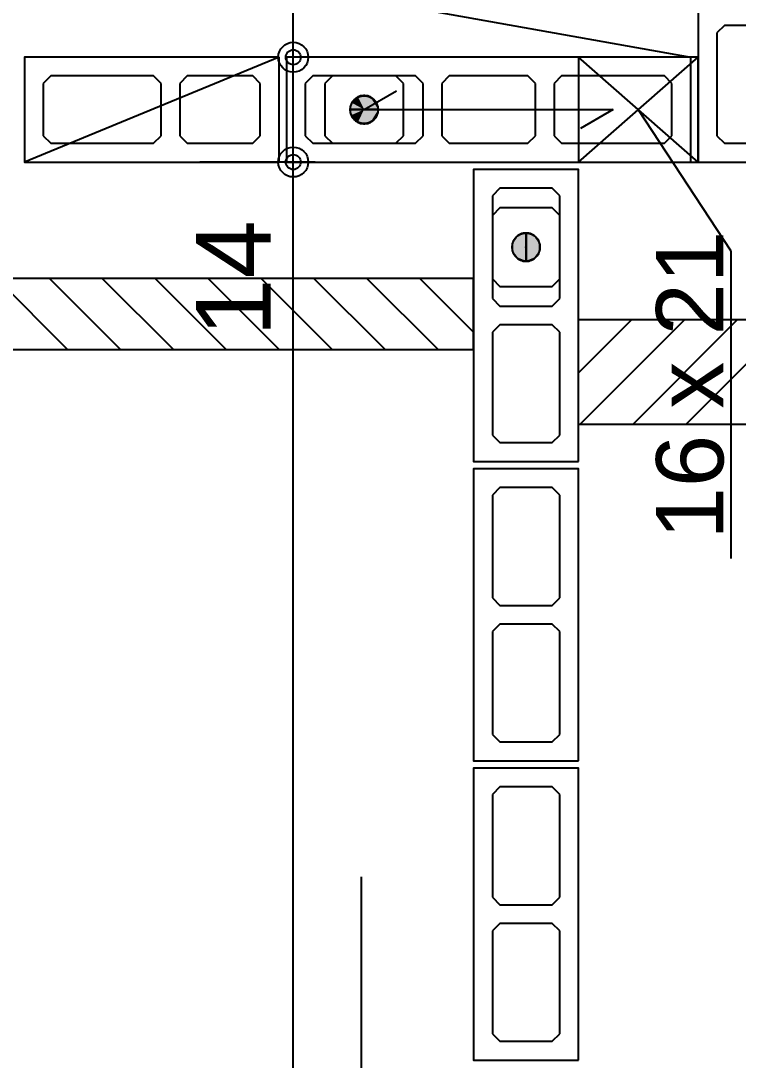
# Model space of a CAD drawing. Extents: x 0 to 119, y 0 to 84.
# Drawn here: x 35.224 to 37.141, y 49.726 to 52.504 of the extents above; entities that cross this region are included whole.
import ezdxf

# ---------------------------------------------------------------- set-up
doc = ezdxf.new("R2010")
doc.units = 0
doc.header["$MEASUREMENT"] = 0
doc.linetypes.add('ESTILO_TQS_0005', pattern=[0.4, 0.3, -0.1])
for name, color, linetype in [('17', 90, 'CONTINUOUS'), ('18', 6, 'CONTINUOUS'), ('27', 250, 'CONTINUOUS'), ('29', 9, 'CONTINUOUS'), ('3', 7, 'CONTINUOUS'), ('35', 255, 'CONTINUOUS')]:
    doc.layers.add(name, color=color, linetype=linetype)
doc.styles.add('TQS_ARIAL', font='arial.ttf')

msp = doc.modelspace()

# ---------------------------------------------------------------- linework, layer by layer
at = {"layer": '17', "color": 90, "linetype": 'Continuous'}
for p, q in [((36.05616, 52.35668), (36.03616, 52.33668)), ((36.22616, 52.35668), (36.05616, 52.35668)), ((36.24616, 52.33668), (36.22616, 52.35668)), ((36.03616, 52.33668), (36.03616, 52.19668)), ((36.24616, 52.19668), (36.24616, 52.33668)), ((36.03616, 52.19668), (36.05616, 52.17668)), ((36.05616, 52.17668), (36.22616, 52.17668)), ((36.22616, 52.17668), (36.24616, 52.19668)), ((36.50366, 52.00418), (36.48366, 51.98418)), ((36.48366, 51.98418), (36.48366, 51.81418)), ((36.64366, 52.00418), (36.50366, 52.00418)), ((36.66366, 51.98418), (36.64366, 52.00418)), ((36.66366, 51.81418), (36.66366, 51.98418)), ((36.48366, 51.81418), (36.50366, 51.79418)), ((36.64366, 51.79418), (36.66366, 51.81418)), ((36.50366, 51.79418), (36.64366, 51.79418))]:
    msp.add_line(p, q, dxfattribs=at)
for points in [[(36.14176, 52.26668), (36.141757, 52.266619), (36.141748, 52.266559), (36.141732, 52.2665), (36.141711, 52.266443), (36.141685, 52.266389), (36.141652, 52.266337), (36.141615, 52.266289), (36.141573, 52.266245), (36.141527, 52.266206), (36.141477, 52.266171), (36.141424, 52.266141), (36.141368, 52.266117), (36.14131, 52.266099), (36.141251, 52.266087), (36.14119, 52.266081), (36.14113, 52.266081), (36.141069, 52.266087), (36.14101, 52.266099), (36.140952, 52.266117), (36.140896, 52.266141), (36.140843, 52.266171), (36.140793, 52.266206), (36.140747, 52.266245), (36.140705, 52.266289), (36.140668, 52.266337), (36.140635, 52.266389), (36.140609, 52.266443), (36.140588, 52.2665), (36.140572, 52.266559), (36.140563, 52.266619), (36.14056, 52.26668), (36.17896, 52.26668), (36.178766, 52.270504), (36.178186, 52.274289), (36.177226, 52.277996), (36.175897, 52.281587), (36.17421, 52.285024), (36.172185, 52.288274), (36.169841, 52.291302), (36.167203, 52.294077), (36.164298, 52.296571), (36.161155, 52.298759), (36.157807, 52.300617), (36.154288, 52.302127), (36.150635, 52.303273), (36.146884, 52.304044), (36.143075, 52.304431), (36.139245, 52.304431), (36.135436, 52.304044), (36.131685, 52.303273), (36.128032, 52.302127), (36.124513, 52.300617), (36.121165, 52.298759), (36.118022, 52.296571), (36.115117, 52.294077), (36.112479, 52.291302), (36.110135, 52.288274), (36.10811, 52.285024), (36.106423, 52.281587), (36.105094, 52.277996), (36.104134, 52.274289), (36.103554, 52.270504), (36.10336, 52.26668), (36.14176, 52.26668)], [(36.14056, 52.26668), (36.140563, 52.266741), (36.140572, 52.266801), (36.140588, 52.26686), (36.140609, 52.266917), (36.140635, 52.266971), (36.140668, 52.267023), (36.140705, 52.267071), (36.140747, 52.267115), (36.140793, 52.267154), (36.140843, 52.267189), (36.140896, 52.267219), (36.140952, 52.267243), (36.14101, 52.267261), (36.141069, 52.267273), (36.14113, 52.267279), (36.14119, 52.267279), (36.141251, 52.267273), (36.14131, 52.267261), (36.141368, 52.267243), (36.141424, 52.267219), (36.141477, 52.267189), (36.141527, 52.267154), (36.141573, 52.267115), (36.141615, 52.267071), (36.141652, 52.267023), (36.141685, 52.266971), (36.141711, 52.266917), (36.141732, 52.26686), (36.141748, 52.266801), (36.141757, 52.266741), (36.14176, 52.26668), (36.10336, 52.26668), (36.103554, 52.262856), (36.104134, 52.259071), (36.105094, 52.255364), (36.106423, 52.251773), (36.10811, 52.248336), (36.110135, 52.245086), (36.112479, 52.242058), (36.115117, 52.239283), (36.118022, 52.236789), (36.121165, 52.234601), (36.124513, 52.232743), (36.128032, 52.231233), (36.131685, 52.230087), (36.135436, 52.229316), (36.139245, 52.228929), (36.143075, 52.228929), (36.146884, 52.229316), (36.150635, 52.230087), (36.154288, 52.231233), (36.157807, 52.232743), (36.161155, 52.234601), (36.164298, 52.236789), (36.167203, 52.239283), (36.169841, 52.242058), (36.172185, 52.245086), (36.17421, 52.248336), (36.175897, 52.251773), (36.177226, 52.255364), (36.178186, 52.259071), (36.178766, 52.262856), (36.17896, 52.26668), (36.14056, 52.26668)], [(36.57366, 51.89978), (36.573721, 51.899777), (36.573781, 51.899768), (36.57384, 51.899752), (36.573897, 51.899731), (36.573951, 51.899705), (36.574003, 51.899672), (36.574051, 51.899635), (36.574095, 51.899593), (36.574134, 51.899547), (36.574169, 51.899497), (36.574199, 51.899444), (36.574223, 51.899388), (36.574241, 51.89933), (36.574253, 51.899271), (36.574259, 51.89921), (36.574259, 51.89915), (36.574253, 51.899089), (36.574241, 51.89903), (36.574223, 51.898972), (36.574199, 51.898916), (36.574169, 51.898863), (36.574134, 51.898813), (36.574095, 51.898767), (36.574051, 51.898725), (36.574003, 51.898688), (36.573951, 51.898655), (36.573897, 51.898629), (36.57384, 51.898608), (36.573781, 51.898592), (36.573721, 51.898583), (36.57366, 51.89858), (36.57366, 51.93698), (36.569836, 51.936786), (36.566051, 51.936206), (36.562344, 51.935246), (36.558753, 51.933917), (36.555316, 51.93223), (36.552066, 51.930205), (36.549038, 51.927861), (36.546263, 51.925223), (36.543769, 51.922318), (36.541581, 51.919175), (36.539723, 51.915827), (36.538213, 51.912308), (36.537067, 51.908655), (36.536296, 51.904904), (36.535909, 51.901095), (36.535909, 51.897265), (36.536296, 51.893456), (36.537067, 51.889705), (36.538213, 51.886052), (36.539723, 51.882533), (36.541581, 51.879185), (36.543769, 51.876042), (36.546263, 51.873137), (36.549038, 51.870499), (36.552066, 51.868155), (36.555316, 51.86613), (36.558753, 51.864443), (36.562344, 51.863114), (36.566051, 51.862154), (36.569836, 51.861574), (36.57366, 51.86138), (36.57366, 51.89978)], [(36.57366, 51.89858), (36.573599, 51.898583), (36.573539, 51.898592), (36.57348, 51.898608), (36.573423, 51.898629), (36.573369, 51.898655), (36.573317, 51.898688), (36.573269, 51.898725), (36.573225, 51.898767), (36.573186, 51.898813), (36.573151, 51.898863), (36.573121, 51.898916), (36.573097, 51.898972), (36.573079, 51.89903), (36.573067, 51.899089), (36.573061, 51.89915), (36.573061, 51.89921), (36.573067, 51.899271), (36.573079, 51.89933), (36.573097, 51.899388), (36.573121, 51.899444), (36.573151, 51.899497), (36.573186, 51.899547), (36.573225, 51.899593), (36.573269, 51.899635), (36.573317, 51.899672), (36.573369, 51.899705), (36.573423, 51.899731), (36.57348, 51.899752), (36.573539, 51.899768), (36.573599, 51.899777), (36.57366, 51.89978), (36.57366, 51.86138), (36.577484, 51.861574), (36.581269, 51.862154), (36.584976, 51.863114), (36.588567, 51.864443), (36.592004, 51.86613), (36.595254, 51.868155), (36.598282, 51.870499), (36.601057, 51.873137), (36.603551, 51.876042), (36.605739, 51.879185), (36.607597, 51.882533), (36.609107, 51.886052), (36.610253, 51.889705), (36.611024, 51.893456), (36.611411, 51.897265), (36.611411, 51.901095), (36.611024, 51.904904), (36.610253, 51.908655), (36.609107, 51.912308), (36.607597, 51.915827), (36.605739, 51.919175), (36.603551, 51.922318), (36.601057, 51.925223), (36.598282, 51.927861), (36.595254, 51.930205), (36.592004, 51.93223), (36.588567, 51.933917), (36.584976, 51.935246), (36.581269, 51.936206), (36.577484, 51.936786), (36.57366, 51.93698), (36.57366, 51.89858)]]:
    msp.add_lwpolyline(points, dxfattribs=at)
for centre in [(36.14116, 52.26668), (36.57366, 51.89918)]:
    msp.add_circle(centre, 0.0372, dxfattribs=at)
for points in [[(36.14176, 52.26668), (36.10811, 52.285024), (36.106423, 52.281587)], [(36.14176, 52.26668), (36.110135, 52.288274), (36.10811, 52.285024)], [(36.14176, 52.26668), (36.112479, 52.291302), (36.110135, 52.288274)], [(36.14176, 52.26668), (36.115117, 52.294077), (36.112479, 52.291302)], [(36.14176, 52.26668), (36.118022, 52.296571), (36.115117, 52.294077)], [(36.14176, 52.26668), (36.121165, 52.298759), (36.118022, 52.296571)], [(36.14176, 52.26668), (36.124513, 52.300617), (36.121165, 52.298759)], [(36.14176, 52.26668), (36.128032, 52.302127), (36.124513, 52.300617)], [(36.14176, 52.26668), (36.131685, 52.303273), (36.128032, 52.302127)], [(36.14176, 52.26668), (36.135436, 52.304044), (36.131685, 52.303273)], [(36.14176, 52.26668), (36.139245, 52.304431), (36.135436, 52.304044)], [(36.14176, 52.26668), (36.143075, 52.304431), (36.139245, 52.304431)], [(36.17896, 52.26668), (36.143075, 52.304431), (36.14176, 52.26668)], [(36.17896, 52.26668), (36.146884, 52.304044), (36.143075, 52.304431)], [(36.17896, 52.26668), (36.150635, 52.303273), (36.146884, 52.304044)], [(36.17896, 52.26668), (36.154288, 52.302127), (36.150635, 52.303273)], [(36.17896, 52.26668), (36.157807, 52.300617), (36.154288, 52.302127)], [(36.17896, 52.26668), (36.161155, 52.298759), (36.157807, 52.300617)], [(36.17896, 52.26668), (36.164298, 52.296571), (36.161155, 52.298759)], [(36.17896, 52.26668), (36.167203, 52.294077), (36.164298, 52.296571)], [(36.17896, 52.26668), (36.169841, 52.291302), (36.167203, 52.294077)], [(36.17896, 52.26668), (36.172185, 52.288274), (36.169841, 52.291302)], [(36.17896, 52.26668), (36.17421, 52.285024), (36.172185, 52.288274)], [(36.17896, 52.26668), (36.175897, 52.281587), (36.17421, 52.285024)], [(36.14176, 52.26668), (36.103554, 52.270504), (36.10336, 52.26668)], [(36.14056, 52.26668), (36.10336, 52.26668), (36.103554, 52.262856)], [(36.14176, 52.26668), (36.104134, 52.274289), (36.103554, 52.270504)], [(36.14056, 52.26668), (36.103554, 52.262856), (36.104134, 52.259071)], [(36.14176, 52.26668), (36.105094, 52.277996), (36.104134, 52.274289)], [(36.14056, 52.26668), (36.104134, 52.259071), (36.105094, 52.255364)], [(36.14176, 52.26668), (36.106423, 52.281587), (36.105094, 52.277996)], [(36.14056, 52.26668), (36.105094, 52.255364), (36.106423, 52.251773)], [(36.14056, 52.26668), (36.106423, 52.251773), (36.10811, 52.248336)], [(36.14056, 52.26668), (36.10811, 52.248336), (36.110135, 52.245086)], [(36.14056, 52.26668), (36.110135, 52.245086), (36.112479, 52.242058)], [(36.14056, 52.26668), (36.112479, 52.242058), (36.115117, 52.239283)], [(36.14056, 52.26668), (36.115117, 52.239283), (36.118022, 52.236789)], [(36.14056, 52.26668), (36.118022, 52.236789), (36.121165, 52.234601)], [(36.14056, 52.26668), (36.121165, 52.234601), (36.124513, 52.232743)], [(36.14056, 52.26668), (36.124513, 52.232743), (36.128032, 52.231233)], [(36.14056, 52.26668), (36.128032, 52.231233), (36.131685, 52.230087)], [(36.14056, 52.26668), (36.131685, 52.230087), (36.135436, 52.229316)], [(36.14056, 52.26668), (36.135436, 52.229316), (36.139245, 52.228929)], [(36.14056, 52.26668), (36.139245, 52.228929), (36.143075, 52.228929)], [(36.140793, 52.267154), (36.140588, 52.26686), (36.14056, 52.26668)], [(36.140793, 52.267154), (36.14056, 52.26668), (36.14056, 52.26668)], [(36.140793, 52.267154), (36.14056, 52.26668), (36.14056, 52.26668)], [(36.140793, 52.267154), (36.14056, 52.26668), (36.14056, 52.26668)], [(36.140793, 52.267154), (36.14056, 52.26668), (36.14056, 52.26668)], [(36.140793, 52.267154), (36.14056, 52.26668), (36.14056, 52.26668)], [(36.140793, 52.267154), (36.14056, 52.26668), (36.14056, 52.26668)], [(36.140793, 52.267154), (36.14056, 52.26668), (36.14056, 52.26668)], [(36.140793, 52.267154), (36.14056, 52.26668), (36.14056, 52.26668)], [(36.140793, 52.267154), (36.14056, 52.26668), (36.14056, 52.26668)], [(36.140793, 52.267154), (36.14056, 52.26668), (36.14056, 52.26668)], [(36.140793, 52.267154), (36.14056, 52.26668), (36.14056, 52.26668)], [(36.140793, 52.267154), (36.14056, 52.26668), (36.14056, 52.26668)], [(36.140793, 52.267154), (36.14056, 52.26668), (36.14056, 52.26668)], [(36.140793, 52.267154), (36.14056, 52.26668), (36.14056, 52.26668)], [(36.140793, 52.267154), (36.14056, 52.26668), (36.14056, 52.26668)], [(36.140793, 52.267154), (36.14056, 52.26668), (36.14056, 52.26668)], [(36.140793, 52.267154), (36.14056, 52.26668), (36.14056, 52.26668)], [(36.140793, 52.267154), (36.14056, 52.26668), (36.14056, 52.26668)], [(36.140793, 52.267154), (36.14056, 52.26668), (36.14056, 52.26668)], [(36.140793, 52.267154), (36.14056, 52.26668), (36.14056, 52.26668)], [(36.140793, 52.267154), (36.14056, 52.26668), (36.14056, 52.26668)], [(36.140793, 52.267154), (36.14056, 52.26668), (36.14056, 52.26668)], [(36.14056, 52.26668), (36.143075, 52.228929), (36.17896, 52.26668)], [(36.140793, 52.267154), (36.140635, 52.266971), (36.140588, 52.26686)], [(36.140793, 52.267154), (36.140668, 52.267023), (36.140635, 52.266971)], [(36.140793, 52.267154), (36.140705, 52.267071), (36.140668, 52.267023)], [(36.140793, 52.267154), (36.140747, 52.267115), (36.140705, 52.267071)], [(36.140793, 52.267154), (36.140793, 52.267154), (36.140747, 52.267115)], [(36.140793, 52.267154), (36.140747, 52.267115), (36.140747, 52.267115)], [(36.140793, 52.267154), (36.140793, 52.267154), (36.140793, 52.267154)], [(36.14176, 52.26668), (36.141527, 52.266206), (36.141527, 52.266206)], [(36.14176, 52.26668), (36.141527, 52.266206), (36.141527, 52.266206)], [(36.14176, 52.26668), (36.141527, 52.266206), (36.141573, 52.266245)], [(36.14176, 52.26668), (36.141573, 52.266245), (36.141573, 52.266245)], [(36.14176, 52.26668), (36.141573, 52.266245), (36.141615, 52.266289)], [(36.14176, 52.26668), (36.141615, 52.266289), (36.141652, 52.266337)], [(36.14176, 52.26668), (36.141652, 52.266337), (36.141685, 52.266389)], [(36.14176, 52.26668), (36.141685, 52.266389), (36.141732, 52.2665)], [(36.14176, 52.26668), (36.141732, 52.2665), (36.14176, 52.26668)], [(36.14176, 52.26668), (36.14176, 52.26668), (36.14176, 52.26668)], [(36.14176, 52.26668), (36.14176, 52.26668), (36.14176, 52.26668)], [(36.14176, 52.26668), (36.14176, 52.26668), (36.14176, 52.26668)], [(36.14176, 52.26668), (36.14176, 52.26668), (36.14176, 52.26668)], [(36.14176, 52.26668), (36.14176, 52.26668), (36.14176, 52.26668)], [(36.14176, 52.26668), (36.14176, 52.26668), (36.14176, 52.26668)], [(36.14176, 52.26668), (36.14176, 52.26668), (36.14176, 52.26668)], [(36.14176, 52.26668), (36.14176, 52.26668), (36.14176, 52.26668)], [(36.14176, 52.26668), (36.14176, 52.26668), (36.14176, 52.26668)], [(36.14176, 52.26668), (36.14176, 52.26668), (36.14176, 52.26668)], [(36.14176, 52.26668), (36.14176, 52.26668), (36.14176, 52.26668)], [(36.14176, 52.26668), (36.14176, 52.26668), (36.14176, 52.26668)], [(36.14176, 52.26668), (36.14176, 52.26668), (36.14176, 52.26668)], [(36.14176, 52.26668), (36.14176, 52.26668), (36.14176, 52.26668)], [(36.14176, 52.26668), (36.14176, 52.26668), (36.14176, 52.26668)], [(36.14176, 52.26668), (36.14176, 52.26668), (36.14176, 52.26668)], [(36.14176, 52.26668), (36.14176, 52.26668), (36.14176, 52.26668)], [(36.14176, 52.26668), (36.14176, 52.26668), (36.14176, 52.26668)], [(36.14176, 52.26668), (36.14176, 52.26668), (36.14176, 52.26668)], [(36.14176, 52.26668), (36.14176, 52.26668), (36.14176, 52.26668)], [(36.14176, 52.26668), (36.14176, 52.26668), (36.14176, 52.26668)], [(36.17896, 52.26668), (36.143075, 52.228929), (36.146884, 52.229316)], [(36.17896, 52.26668), (36.146884, 52.229316), (36.150635, 52.230087)], [(36.17896, 52.26668), (36.150635, 52.230087), (36.154288, 52.231233)], [(36.17896, 52.26668), (36.154288, 52.231233), (36.157807, 52.232743)], [(36.17896, 52.26668), (36.157807, 52.232743), (36.161155, 52.234601)], [(36.17896, 52.26668), (36.161155, 52.234601), (36.164298, 52.236789)], [(36.17896, 52.26668), (36.164298, 52.236789), (36.167203, 52.239283)], [(36.17896, 52.26668), (36.167203, 52.239283), (36.169841, 52.242058)], [(36.17896, 52.26668), (36.169841, 52.242058), (36.172185, 52.245086)], [(36.17896, 52.26668), (36.172185, 52.245086), (36.17421, 52.248336)], [(36.17896, 52.26668), (36.17421, 52.248336), (36.175897, 52.251773)], [(36.17896, 52.26668), (36.177226, 52.277996), (36.175897, 52.281587)], [(36.17896, 52.26668), (36.175897, 52.251773), (36.177226, 52.255364)], [(36.17896, 52.26668), (36.178186, 52.274289), (36.177226, 52.277996)], [(36.17896, 52.26668), (36.177226, 52.255364), (36.178186, 52.259071)], [(36.17896, 52.26668), (36.178766, 52.270504), (36.178186, 52.274289)], [(36.17896, 52.26668), (36.178186, 52.259071), (36.178766, 52.262856)], [(36.541581, 51.919175), (36.541581, 51.879185), (36.543769, 51.922318)], [(36.541581, 51.879185), (36.543769, 51.876042), (36.543769, 51.922318)], [(36.543769, 51.922318), (36.543769, 51.876042), (36.546263, 51.925223)], [(36.543769, 51.876042), (36.546263, 51.873137), (36.546263, 51.925223)], [(36.546263, 51.925223), (36.546263, 51.873137), (36.549038, 51.927861)], [(36.546263, 51.873137), (36.549038, 51.870499), (36.549038, 51.927861)], [(36.549038, 51.927861), (36.549038, 51.870499), (36.552066, 51.930205)], [(36.549038, 51.870499), (36.552066, 51.868155), (36.552066, 51.930205)], [(36.552066, 51.930205), (36.552066, 51.868155), (36.555316, 51.93223)], [(36.552066, 51.868155), (36.555316, 51.86613), (36.555316, 51.93223)], [(36.555316, 51.93223), (36.555316, 51.86613), (36.558753, 51.933917)], [(36.555316, 51.86613), (36.558753, 51.864443), (36.558753, 51.933917)], [(36.558753, 51.933917), (36.558753, 51.864443), (36.562344, 51.935246)], [(36.558753, 51.864443), (36.562344, 51.863114), (36.562344, 51.935246)], [(36.562344, 51.935246), (36.562344, 51.863114), (36.566051, 51.936206)], [(36.562344, 51.863114), (36.566051, 51.862154), (36.566051, 51.936206)], [(36.569836, 51.861574), (36.569836, 51.936786), (36.566051, 51.862154)], [(36.566051, 51.936206), (36.566051, 51.862154), (36.569836, 51.936786)], [(36.569836, 51.861574), (36.57366, 51.89978), (36.57366, 51.93698)], [(36.569836, 51.861574), (36.57366, 51.93698), (36.569836, 51.936786)], [(36.57366, 51.89858), (36.577484, 51.936786), (36.57366, 51.93698)], [(36.57366, 51.89858), (36.57366, 51.86138), (36.577484, 51.936786)], [(36.57366, 51.86138), (36.577484, 51.861574), (36.577484, 51.936786)], [(36.577484, 51.936786), (36.577484, 51.861574), (36.581269, 51.936206)], [(36.577484, 51.861574), (36.581269, 51.862154), (36.581269, 51.936206)], [(36.581269, 51.936206), (36.581269, 51.862154), (36.584976, 51.935246)], [(36.581269, 51.862154), (36.584976, 51.863114), (36.584976, 51.935246)], [(36.584976, 51.935246), (36.584976, 51.863114), (36.588567, 51.933917)], [(36.584976, 51.863114), (36.588567, 51.864443), (36.588567, 51.933917)], [(36.588567, 51.933917), (36.588567, 51.864443), (36.592004, 51.93223)], [(36.588567, 51.864443), (36.592004, 51.86613), (36.592004, 51.93223)], [(36.592004, 51.93223), (36.592004, 51.86613), (36.595254, 51.930205)], [(36.592004, 51.86613), (36.595254, 51.868155), (36.595254, 51.930205)], [(36.595254, 51.930205), (36.595254, 51.868155), (36.598282, 51.927861)], [(36.595254, 51.868155), (36.598282, 51.870499), (36.598282, 51.927861)], [(36.598282, 51.927861), (36.598282, 51.870499), (36.601057, 51.925223)], [(36.598282, 51.870499), (36.601057, 51.873137), (36.601057, 51.925223)], [(36.601057, 51.925223), (36.601057, 51.873137), (36.603551, 51.922318)], [(36.601057, 51.873137), (36.603551, 51.876042), (36.603551, 51.922318)], [(36.603551, 51.922318), (36.603551, 51.876042), (36.605739, 51.919175)], [(36.535909, 51.901095), (36.535909, 51.897265), (36.536296, 51.904904)], [(36.535909, 51.897265), (36.536296, 51.893456), (36.536296, 51.904904)], [(36.536296, 51.904904), (36.536296, 51.893456), (36.537067, 51.908655)], [(36.536296, 51.893456), (36.537067, 51.889705), (36.537067, 51.908655)], [(36.537067, 51.908655), (36.537067, 51.889705), (36.538213, 51.912308)], [(36.537067, 51.889705), (36.538213, 51.886052), (36.538213, 51.912308)], [(36.538213, 51.912308), (36.538213, 51.886052), (36.539723, 51.915827)], [(36.538213, 51.886052), (36.539723, 51.882533), (36.539723, 51.915827)], [(36.539723, 51.915827), (36.539723, 51.882533), (36.541581, 51.919175)], [(36.539723, 51.882533), (36.541581, 51.879185), (36.541581, 51.919175)], [(36.569836, 51.861574), (36.57366, 51.86138), (36.57366, 51.89978)], [(36.573225, 51.898767), (36.57366, 51.89858), (36.573186, 51.898813)], [(36.57366, 51.89858), (36.57366, 51.89858), (36.573186, 51.898813)], [(36.573186, 51.898813), (36.57366, 51.89858), (36.573186, 51.898813)], [(36.57366, 51.89858), (36.57366, 51.89858), (36.573186, 51.898813)], [(36.573186, 51.898813), (36.57366, 51.89858), (36.573186, 51.898813)], [(36.57366, 51.89858), (36.57366, 51.89858), (36.573186, 51.898813)], [(36.573269, 51.898725), (36.57366, 51.89858), (36.573225, 51.898767)], [(36.57366, 51.89858), (36.57366, 51.89858), (36.573225, 51.898767)], [(36.573225, 51.898767), (36.57366, 51.89858), (36.573225, 51.898767)], [(36.57366, 51.89858), (36.57366, 51.89858), (36.573225, 51.898767)], [(36.573317, 51.898688), (36.57366, 51.89858), (36.573269, 51.898725)], [(36.57366, 51.89858), (36.57366, 51.89858), (36.573269, 51.898725)], [(36.573369, 51.898655), (36.57366, 51.89858), (36.573317, 51.898688)], [(36.57366, 51.89858), (36.57366, 51.89858), (36.573317, 51.898688)], [(36.57348, 51.898608), (36.57366, 51.89858), (36.573369, 51.898655)], [(36.57366, 51.89858), (36.57366, 51.89858), (36.573369, 51.898655)], [(36.57366, 51.89858), (36.57366, 51.89858), (36.57348, 51.898608)], [(36.57366, 51.89858), (36.57366, 51.89858), (36.57348, 51.898608)], [(36.57366, 51.89978), (36.574134, 51.899547), (36.57366, 51.89978)], [(36.574134, 51.899547), (36.574134, 51.899547), (36.57366, 51.89978)], [(36.57366, 51.89978), (36.574134, 51.899547), (36.57366, 51.89978)], [(36.574134, 51.899547), (36.574134, 51.899547), (36.57366, 51.89978)], [(36.57366, 51.89978), (36.574134, 51.899547), (36.57366, 51.89978)], [(36.574134, 51.899547), (36.574095, 51.899593), (36.57366, 51.89978)], [(36.57366, 51.89978), (36.574095, 51.899593), (36.57366, 51.89978)], [(36.574095, 51.899593), (36.574095, 51.899593), (36.57366, 51.89978)], [(36.57366, 51.89978), (36.574095, 51.899593), (36.57366, 51.89978)], [(36.574095, 51.899593), (36.574051, 51.899635), (36.57366, 51.89978)], [(36.57366, 51.89978), (36.574051, 51.899635), (36.57366, 51.89978)], [(36.574051, 51.899635), (36.574003, 51.899672), (36.57366, 51.89978)], [(36.57366, 51.89978), (36.574003, 51.899672), (36.57366, 51.89978)], [(36.574003, 51.899672), (36.573951, 51.899705), (36.57366, 51.89978)], [(36.57366, 51.89978), (36.573951, 51.899705), (36.57366, 51.89978)], [(36.573951, 51.899705), (36.57384, 51.899752), (36.57366, 51.89978)], [(36.57366, 51.89978), (36.57384, 51.899752), (36.57366, 51.89978)], [(36.57384, 51.899752), (36.57366, 51.89978), (36.57366, 51.89978)], [(36.57366, 51.89978), (36.57366, 51.89978), (36.57366, 51.89978)], [(36.57366, 51.89978), (36.57366, 51.89978), (36.57366, 51.89978)], [(36.57366, 51.89978), (36.57366, 51.89978), (36.57366, 51.89978)], [(36.57366, 51.89978), (36.57366, 51.89978), (36.57366, 51.89978)], [(36.57366, 51.89978), (36.57366, 51.89978), (36.57366, 51.89978)], [(36.57366, 51.89978), (36.57366, 51.89978), (36.57366, 51.89978)], [(36.57366, 51.89978), (36.57366, 51.89978), (36.57366, 51.89978)], [(36.57366, 51.89978), (36.57366, 51.89978), (36.57366, 51.89978)], [(36.57366, 51.89978), (36.57366, 51.89978), (36.57366, 51.89978)], [(36.57366, 51.89978), (36.57366, 51.89978), (36.57366, 51.89978)], [(36.57366, 51.89978), (36.57366, 51.89978), (36.57366, 51.89978)], [(36.57366, 51.89978), (36.57366, 51.89978), (36.57366, 51.89978)], [(36.57366, 51.89858), (36.57366, 51.89858), (36.57366, 51.89858)], [(36.57366, 51.89858), (36.57366, 51.89858), (36.57366, 51.89858)], [(36.57366, 51.89858), (36.57366, 51.89858), (36.57366, 51.89858)], [(36.57366, 51.89858), (36.57366, 51.89858), (36.57366, 51.89858)], [(36.57366, 51.89858), (36.57366, 51.89858), (36.57366, 51.89858)], [(36.57366, 51.89858), (36.57366, 51.89858), (36.57366, 51.89858)], [(36.57366, 51.89858), (36.57366, 51.89858), (36.57366, 51.89858)], [(36.57366, 51.89858), (36.57366, 51.89858), (36.57366, 51.89858)], [(36.57366, 51.89858), (36.57366, 51.89858), (36.57366, 51.89858)], [(36.57366, 51.89858), (36.57366, 51.89858), (36.57366, 51.89858)], [(36.57366, 51.89858), (36.57366, 51.89858), (36.57366, 51.89858)], [(36.57366, 51.89858), (36.57366, 51.89858), (36.57366, 51.89858)], [(36.603551, 51.876042), (36.605739, 51.879185), (36.605739, 51.919175)], [(36.605739, 51.919175), (36.605739, 51.879185), (36.607597, 51.915827)], [(36.605739, 51.879185), (36.607597, 51.882533), (36.607597, 51.915827)], [(36.607597, 51.915827), (36.607597, 51.882533), (36.609107, 51.912308)], [(36.607597, 51.882533), (36.609107, 51.886052), (36.609107, 51.912308)], [(36.609107, 51.912308), (36.609107, 51.886052), (36.610253, 51.908655)], [(36.609107, 51.886052), (36.610253, 51.889705), (36.610253, 51.908655)], [(36.610253, 51.908655), (36.610253, 51.889705), (36.611024, 51.904904)], [(36.610253, 51.889705), (36.611024, 51.893456), (36.611024, 51.904904)], [(36.611024, 51.904904), (36.611024, 51.893456), (36.611411, 51.901095)], [(36.611024, 51.893456), (36.611411, 51.897265), (36.611411, 51.901095)]]:
    msp.add_solid(points, dxfattribs=at)
at = {"layer": '18', "color": 6, "linetype": 'Continuous'}
msp.add_line((36.13366, 49.31668), (36.13366, 50.21668), dxfattribs=at)
at = {"layer": '27', "color": 250, "linetype": 'ESTILO_TQS_0005'}
for points in [[(37.24366, 52.17668), (37.26366, 52.19668), (37.26366, 52.47168), (37.24366, 52.49168), (37.10366, 52.49168), (37.08366, 52.47168), (37.08366, 52.19668), (37.10366, 52.17668), (37.24366, 52.17668)], [(35.59866, 52.33668), (35.57866, 52.35668), (35.30366, 52.35668), (35.28366, 52.33668), (35.28366, 52.19668), (35.30366, 52.17668), (35.57866, 52.17668), (35.59866, 52.19668), (35.59866, 52.33668)], [(35.86366, 52.33668), (35.84366, 52.35668), (35.66866, 52.35668), (35.64866, 52.33668), (35.64866, 52.19668), (35.66866, 52.17668), (35.84366, 52.17668), (35.86366, 52.19668), (35.86366, 52.33668)], [(36.29866, 52.33668), (36.27866, 52.35668), (36.00366, 52.35668), (35.98366, 52.33668), (35.98366, 52.19668), (36.00366, 52.17668), (36.27866, 52.17668), (36.29866, 52.19668), (36.29866, 52.33668)], [(36.59866, 52.33668), (36.57866, 52.35668), (36.36866, 52.35668), (36.34866, 52.33668), (36.34866, 52.19668), (36.36866, 52.17668), (36.57866, 52.17668), (36.59866, 52.19668), (36.59866, 52.33668)], [(36.96366, 52.33668), (36.94366, 52.35668), (36.66866, 52.35668), (36.64866, 52.33668), (36.64866, 52.19668), (36.66866, 52.17668), (36.94366, 52.17668), (36.96366, 52.19668), (36.96366, 52.33668)], [(36.64366, 51.74168), (36.66366, 51.76168), (36.66366, 52.03668), (36.64366, 52.05668), (36.50366, 52.05668), (36.48366, 52.03668), (36.48366, 51.76168), (36.50366, 51.74168), (36.64366, 51.74168)], [(36.64366, 51.37668), (36.66366, 51.39668), (36.66366, 51.67168), (36.64366, 51.69168), (36.50366, 51.69168), (36.48366, 51.67168), (36.48366, 51.39668), (36.50366, 51.37668), (36.64366, 51.37668)], [(36.64366, 50.94168), (36.66366, 50.96168), (36.66366, 51.23668), (36.64366, 51.25668), (36.50366, 51.25668), (36.48366, 51.23668), (36.48366, 50.96168), (36.50366, 50.94168), (36.64366, 50.94168)], [(36.64366, 50.57668), (36.66366, 50.59668), (36.66366, 50.87168), (36.64366, 50.89168), (36.50366, 50.89168), (36.48366, 50.87168), (36.48366, 50.59668), (36.50366, 50.57668), (36.64366, 50.57668)], [(36.64366, 50.14168), (36.66366, 50.16168), (36.66366, 50.43668), (36.64366, 50.45668), (36.50366, 50.45668), (36.48366, 50.43668), (36.48366, 50.16168), (36.50366, 50.14168), (36.64366, 50.14168)], [(36.64366, 49.77668), (36.66366, 49.79668), (36.66366, 50.07168), (36.64366, 50.09168), (36.50366, 50.09168), (36.48366, 50.07168), (36.48366, 49.79668), (36.50366, 49.77668), (36.64366, 49.77668)]]:
    msp.add_lwpolyline(points, dxfattribs=at)
at = {"layer": '29', "color": 9, "linetype": 'Continuous'}
for p, q in [((31.31366, 53.42668), (37.01366, 52.40668)), ((35.158594, 51.81554), (35.348594, 51.62554)), ((35.300015, 51.81554), (35.490015, 51.62554)), ((35.441437, 51.81554), (35.631437, 51.62554)), ((35.582858, 51.81554), (35.772858, 51.62554)), ((35.724279, 51.81554), (35.914279, 51.62554)), ((35.865701, 51.81554), (36.055701, 51.62554)), ((36.007122, 51.81554), (36.197122, 51.62554)), ((36.148543, 51.81554), (36.338543, 51.62554)), ((36.289965, 51.81554), (36.43366, 51.671845)), ((36.431386, 51.81554), (36.43366, 51.813266)), ((36.71366, 51.562902), (36.856339, 51.705582)), ((36.71366, 51.704324), (36.714918, 51.705582)), ((36.717815, 51.425636), (36.997761, 51.705582)), ((36.859236, 51.425636), (37.139182, 51.705582)), ((37.000657, 51.425636), (37.280603, 51.705582))]:
    msp.add_line(p, q, dxfattribs=at)
for points in [[(33.383702, 51.81554), (33.383702, 52.12668), (33.193739, 52.12668), (33.193739, 50.215498), (33.383702, 50.215498), (33.383702, 51.62554), (36.43366, 51.62554), (36.43366, 51.81554), (33.383702, 51.81554)], [(36.71366, 51.705582), (38.143702, 51.705582), (38.143702, 52.12668), (38.423702, 52.12668), (38.423702, 51.425636), (36.71366, 51.425636), (36.71366, 51.705582)]]:
    msp.add_lwpolyline(points, dxfattribs=at)
at = {"layer": '3', "color": 7, "linetype": 'Continuous'}
for p, q in [((35.91366, 52.40668), (35.23366, 52.12668)), ((37.03366, 52.12668), (36.71366, 52.40668)), ((36.71366, 52.12668), (37.03366, 52.40668)), ((36.14116, 52.26668), (36.227763, 52.31668)), ((36.14116, 52.26668), (36.80616, 52.26668)), ((36.80616, 52.26668), (36.719557, 52.21668)), ((37.122205, 51.888493), (36.87366, 52.26668))]:
    msp.add_line(p, q, dxfattribs=at)
for points in [[(37.31366, 52.12668), (37.31366, 52.90668), (37.03366, 52.90668), (37.03366, 52.12668), (37.31366, 52.12668)], [(35.91366, 52.40668), (35.23366, 52.40668), (35.23366, 52.12668), (35.91366, 52.12668), (35.91366, 52.40668)], [(37.01366, 52.40668), (35.93366, 52.40668), (35.93366, 52.12668), (37.01366, 52.12668), (37.01366, 52.40668)], [(37.03366, 52.12668), (37.03366, 52.40668), (36.71366, 52.40668), (36.71366, 52.12668), (37.03366, 52.12668)], [(36.71366, 51.32668), (36.71366, 52.10668), (36.43366, 52.10668), (36.43366, 51.32668), (36.71366, 51.32668)], [(37.122205, 51.067055), (37.122205, 51.166815), (37.122205, 51.888493)], [(36.71366, 50.52668), (36.71366, 51.30668), (36.43366, 51.30668), (36.43366, 50.52668), (36.71366, 50.52668)], [(36.71366, 49.72668), (36.71366, 50.50668), (36.43366, 50.50668), (36.43366, 49.72668), (36.71366, 49.72668)]]:
    msp.add_lwpolyline(points, dxfattribs=at)
at = {"layer": '35', "color": 255, "linetype": 'Continuous'}
for p, q in [((35.95172, 52.15668), (35.95172, 53.67668)), ((35.95172, 51.87668), (35.95172, 52.65668)), ((35.897716, 52.40668), (35.70172, 52.40668)), ((35.897716, 52.40668), (35.70172, 52.40668)), ((36.147716, 52.40668), (36.147716, 52.40668)), ((36.147716, 52.40668), (36.147716, 52.40668)), ((37.03366, 52.40668), (37.03366, 52.40668)), ((35.95172, 42.45668), (35.95172, 52.37668)), ((36.71366, 52.26668), (36.71366, 52.26668)), ((36.010576, 52.12668), (35.70172, 52.12668)), ((36.010576, 52.12668), (35.70172, 52.12668)), ((36.260576, 52.12668), (36.260576, 52.12668)), ((36.260576, 52.12668), (36.260576, 52.12668))]:
    msp.add_line(p, q, dxfattribs=at)
for centre, radius in [((35.95172, 52.40668), 0.04), ((35.95172, 52.40668), 0.04), ((35.95172, 52.40668), 0.02), ((35.95172, 52.40668), 0.02), ((35.95172, 52.12668), 0.04), ((35.95172, 52.12668), 0.04), ((35.95172, 52.12668), 0.02), ((35.95172, 52.12668), 0.02)]:
    msp.add_circle(centre, radius, dxfattribs=at)

# ---------------------------------------------------------------- texts
at = {"layer": '3', "color": 7, "linetype": 'Continuous', "style": 'TQS_ARIAL'}
msp.add_text('16 x 21', height=0.18, rotation=90, dxfattribs=at).set_placement((37.101202, 51.117925))
at = {"layer": '35', "color": 255, "linetype": 'Continuous', "style": 'TQS_ARIAL'}
msp.add_text('14', height=0.2, rotation=90, dxfattribs=at).set_placement((35.89172, 51.660013))

doc.saveas('drawing.dxf')
